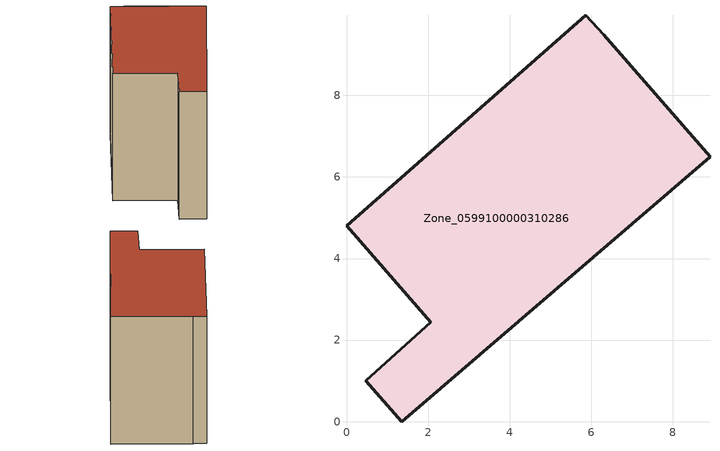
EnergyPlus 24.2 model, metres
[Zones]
Zone_0599100000310286
 floor ground (C_G): 0.47,1 2.07,2.44 0,4.8 5.87,9.96 6.31,9.48 8.91,6.49 1.35,0 z0
 wall outside (C_F): 2.07,2.44 0.47,1 1.35,0 8.91,6.49 6.31,9.48 5.87,9.96 0,4.8 2.07,2.44 z0:6.7
 roof outside (C_R): 5.87,9.96 0,4.8 2.07,2.44 0.47,1 1.35,0 8.91,6.49 6.31,9.48 z6.7
[BUILDING]
Pand.0599100000310286: North Axis=0; Terrain=City; Loads Convergence Tolerance Value=0.04; Temperature Convergence Tolerance Value=0.4; Solar Distribution=FullExterior; Maximum Number of Warmup Days=25; Minimum Number of Warmup Days=1
[Site:Location]
Rotterdam.The.Hague.AP_ZH_NLD Design_Conditions: Latitude=51.96; Longitude=4.45; Time Zone=1; Elevation=-4.5
[SITE:GROUNDTEMPERATURE:BUILDINGSURFACE]
18, 18, 18, 18, 18, 18, 18, 18, 18, 18, 18, 18
[MATERIAL] Thermal Absorptance=0.9; Solar Absorptance=0.7; Visible Absorptance=0.7
Name | Roughness | Thickness | Conductivity | Density | Specific Heat
G.TI.1946 | MediumSmooth | 0.15 | 1 | 540 | 1210
F.TI.1946 | Rough | 0.3 | 0.857143 | 1920 | 840
R.TI.1946 | MediumRough | 0.2 | 0.1 | 1500 | 1000
[CONSTRUCTION]
C_G: G.TI.1946
C_F: F.TI.1946
C_R: R.TI.1946
[ZONE]
Zone_0599100000310286: Type=1; Multiplier=1; Ceiling Height=Autocalculate; Volume=Autocalculate; Floor Area=autocalculate; Part of Total Floor Area=Yes
[ZONEINFILTRATION:DESIGNFLOWRATE]
Infil_Zone_0599100000310286: Zone or ZoneList or Space or SpaceList=Zone_0599100000310286; Schedule=AlwaysOn; Design Flow Rate Calculation Method=Flow/Area; Flow Rate per Floor Area=0.003; Constant Term Coefficient=1; Temperature Term Coefficient=0; Velocity Term Coefficient=0; Velocity Squared Term Coefficient=0
[HVACTEMPLATE:ZONE:IDEALLOADSAIRSYSTEM]
Zone_0599100000310286: Maximum Heating Supply Air Temperature=50; Minimum Cooling Supply Air Temperature=13; Maximum Heating Supply Air Humidity Ratio=0.0156; Minimum Cooling Supply Air Humidity Ratio=0.0077; Heating Limit=NoLimit; Cooling Limit=NoLimit; Dehumidification Control Type=ConstantSensibleHeatRatio; Cooling Sensible Heat Ratio=0.7; Dehumidification Setpoint=60; Humidification Control Type=None; Humidification Setpoint=30; Outdoor Air Method=None; Outdoor Air Flow Rate per Person=0.00944; Outdoor Air Flow Rate per Zone Floor Area=0; Outdoor Air Flow Rate per Zone=0; Demand Controlled Ventilation Type=None; Outdoor Air Economizer Type=NoEconomizer; Heat Recovery Type=None; Sensible Heat Recovery Effectiveness=0.7; Latent Heat Recovery Effectiveness=0.65
[ZONECONTROL:THERMOSTAT]
ThermostatControl_Zone_0599100000310286: Zone or ZoneList=Zone_0599100000310286; Control Type Schedule=DualSetpointControlType; Control 1=Thermostat_Zone_0599100000310286; Temperature Difference Between Cutout And Setpoint=0
[THERMOSTATSETPOINT:DUALSETPOINT]
Thermostat_Zone_0599100000310286: Heating Setpoint Temperature Schedule=HeatingSetpoint_Zone_0599100000310286; Cooling Setpoint Temperature Schedule=CoolingSetpoint_Zone_0599100000310286
[SCHEDULE:COMPACT]
HeatingSetpoint_Zone_0599100000310286: Through: 12/31, For: AllDays, Until: 24:00, 21
CoolingSetpoint_Zone_0599100000310286: Through: 12/31, For: AllDays, Until: 24:00, 24
DualSetpointControlType: Through: 12/31, For: AllDays, Until: 24:00, 4
AlwaysOn: Through: 12/31, For: AllDays, Until: 24:00, 1
